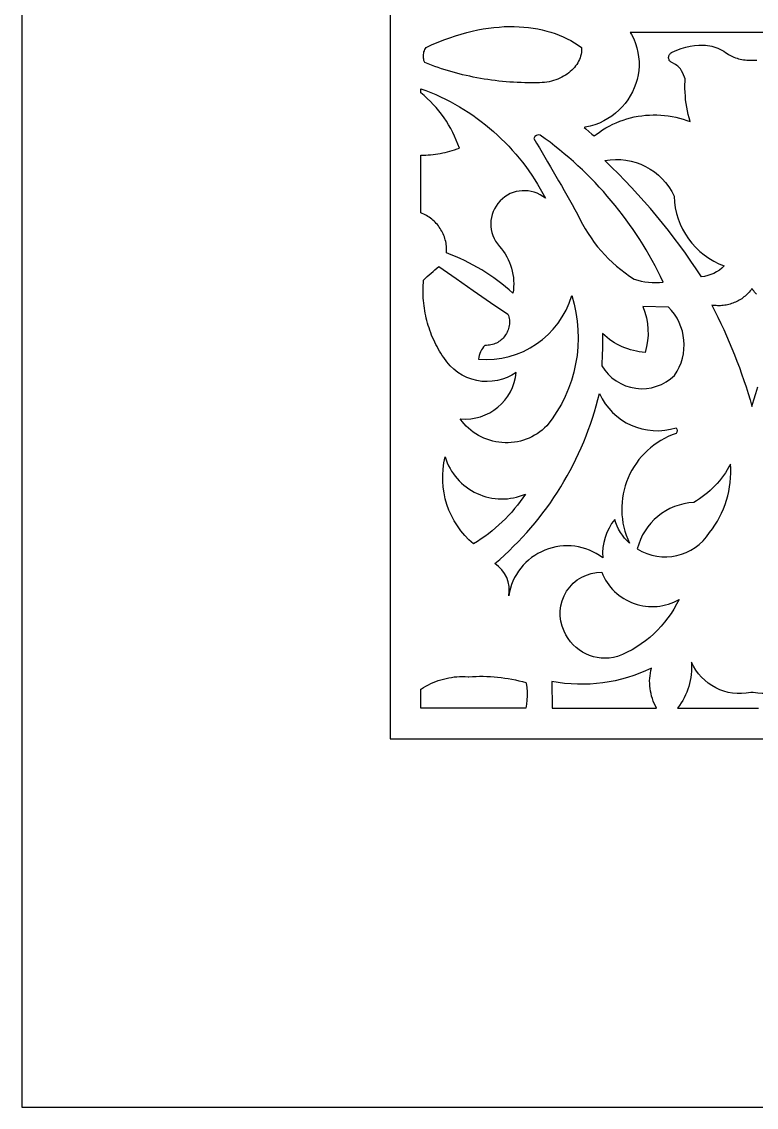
# Model space of a CAD drawing. Extents: x -570 to 570, y -425 to 425.
# Drawn here: x -570 to -450.4, y -425 to -248.2 of the extents above; entities that cross this region are included whole.
import ezdxf

# ---------------------------------------------------------------- set-up
doc = ezdxf.new("R2010")
doc.units = 0
doc.layers.add('LAYER_1', color=18, linetype='CONTINUOUS')
doc.layers.add('LAYER_2', color=4, linetype='CONTINUOUS')

msp = doc.modelspace()

# ---------------------------------------------------------------- linework, layer by layer
at = {"layer": 'LAYER_1'}
for points in [[(-570, -425), (570, -425), (570, 425), (-570, 425)], [(-504.37, -254.9), (-504.43, -254.76), (-504.5, -254.57), (-504.54, -254.37), (-504.57, -254.17), (-504.59, -253.97), (-504.59, -253.77), (-504.57, -253.57), (-504.54, -253.37), (-504.49, -253.17), (-504.42, -252.98), (-504.34, -252.79), (-504.25, -252.61), (-504.14, -252.42), (-504.13, -252.42), (-503.16, -251.98), (-502.2, -251.58), (-501.25, -251.2), (-500.3, -250.86), (-499.37, -250.55), (-498.44, -250.26), (-497.53, -250.01), (-496.63, -249.79), (-495.73, -249.59), (-494.85, -249.43), (-493.98, -249.29), (-493.12, -249.19), (-492.27, -249.11), (-491.43, -249.05), (-490.61, -249.03), (-489.8, -249.03), (-489, -249.06), (-488.22, -249.11), (-487.45, -249.19), (-486.69, -249.3), (-485.95, -249.43), (-485.22, -249.58), (-484.51, -249.76), (-483.81, -249.97), (-483.13, -250.19), (-482.47, -250.45), (-481.82, -250.72), (-481.19, -251.02), (-480.57, -251.33), (-479.97, -251.67), (-479.39, -252.04), (-478.83, -252.42), (-478.82, -252.66), (-478.83, -252.96), (-478.86, -253.25), (-478.92, -253.55), (-478.99, -253.83), (-479.08, -254.12), (-479.18, -254.39), (-479.31, -254.67), (-479.45, -254.93), (-479.62, -255.19), (-479.79, -255.44), (-479.99, -255.69), (-480.2, -255.92), (-480.42, -256.15), (-480.66, -256.37), (-480.91, -256.57), (-481.18, -256.77), (-481.46, -256.96), (-481.75, -257.13), (-482.05, -257.3), (-482.37, -257.45), (-482.69, -257.59), (-483.03, -257.71), (-483.38, -257.83), (-483.73, -257.92), (-484.1, -258.01), (-484.47, -258.07), (-484.85, -258.13), (-485.24, -258.16), (-485.66, -258.18), (-486.27, -258.19), (-486.87, -258.2), (-487.48, -258.2), (-488.09, -258.19), (-488.69, -258.17), (-489.3, -258.14), (-489.9, -258.11), (-490.51, -258.07), (-491.11, -258.02), (-491.71, -257.96), (-492.31, -257.9), (-492.91, -257.83), (-493.5, -257.75), (-494.1, -257.67), (-494.69, -257.58), (-495.28, -257.48), (-495.87, -257.37), (-496.46, -257.25), (-497.04, -257.13), (-497.62, -257), (-498.2, -256.87), (-498.78, -256.72), (-499.35, -256.57), (-499.92, -256.42), (-500.49, -256.25), (-501.06, -256.08), (-501.62, -255.9), (-502.18, -255.71), (-502.73, -255.52), (-503.28, -255.32), (-503.83, -255.11)]]:
    msp.add_lwpolyline(points, close=True, dxfattribs=at)
for points in [[(-448.65, -250), (-451.08, -250), (-453.52, -250), (-470.89, -250), (-470.69, -250.34), (-470.33, -251.05), (-470.04, -251.77), (-469.81, -252.5), (-469.64, -253.24), (-469.53, -253.98), (-469.47, -254.72), (-469.47, -255.46), (-469.52, -256.19), (-469.63, -256.92), (-469.79, -257.63), (-470, -258.33), (-470.26, -259.02), (-470.56, -259.68), (-470.91, -260.33), (-471.31, -260.95), (-471.74, -261.54), (-472.23, -262.11), (-472.75, -262.64), (-473.31, -263.14), (-473.91, -263.6), (-474.55, -264.03), (-475.22, -264.41), (-475.93, -264.74), (-476.67, -265.03), (-477.44, -265.26), (-478.23, -265.44), (-478.39, -265.46), (-478.14, -265.69), (-477.14, -266.53), (-476.75, -266.85), (-476.43, -266.59), (-475.92, -266.21), (-475.4, -265.86), (-474.86, -265.54), (-474.32, -265.23), (-473.76, -264.95), (-473.19, -264.69), (-472.62, -264.46), (-472.03, -264.25), (-471.44, -264.06), (-470.84, -263.9), (-470.24, -263.76), (-469.63, -263.64), (-469.02, -263.55), (-468.41, -263.48), (-467.79, -263.44), (-467.17, -263.42), (-466.55, -263.42), (-465.94, -263.45), (-465.32, -263.5), (-464.7, -263.58), (-464.09, -263.68), (-463.47, -263.8), (-462.87, -263.95), (-462.26, -264.13), (-461.67, -264.33), (-461.17, -264.51), (-461.33, -263.92), (-461.47, -263.33), (-461.6, -262.74), (-461.71, -262.14), (-461.8, -261.55), (-461.88, -260.95), (-461.93, -260.35), (-461.97, -259.74), (-461.99, -259.14), (-461.99, -258.54), (-461.98, -257.93), (-461.96, -257.55), (-462.35, -256.61), (-462.54, -256.22), (-462.72, -255.91), (-462.81, -255.81), (-462.91, -255.69), (-463.02, -255.58), (-463.17, -255.47), (-463.34, -255.35), (-463.54, -255.22), (-464.14, -254.91), (-464.26, -254.84), (-464.37, -254.75), (-464.46, -254.65), (-464.54, -254.54), (-464.59, -254.42), (-464.63, -254.3), (-464.65, -254.17), (-464.65, -254.05), (-464.64, -253.92), (-464.61, -253.8), (-464.56, -253.68), (-464.5, -253.56), (-464.42, -253.46), (-464.32, -253.37), (-464.2, -253.28), (-464.07, -253.22), (-463.34, -252.9), (-462.6, -252.63), (-461.87, -252.4), (-461.14, -252.23), (-460.42, -252.1), (-459.71, -252.04), (-459.01, -252.04), (-458.65, -252.06), (-458.3, -252.1), (-457.96, -252.16), (-457.62, -252.23), (-457.28, -252.32), (-456.95, -252.43), (-456.62, -252.56), (-456.3, -252.7), (-455.98, -252.86), (-455.67, -253.04), (-455.37, -253.24), (-455.12, -253.42), (-454.92, -253.56), (-454.7, -253.69), (-454.48, -253.81), (-454.25, -253.93), (-454.01, -254.03), (-453.76, -254.12), (-453.51, -254.2), (-453.25, -254.27), (-452.99, -254.33), (-452.72, -254.39), (-452.46, -254.43), (-452.18, -254.46), (-451.91, -254.48), (-451.63, -254.5), (-451.36, -254.5), (-451.08, -254.49), (-450.81, -254.5), (-450.53, -254.5), (-450.26, -254.48)], [(-450.32, -292.6), (-450.48, -292.44), (-450.64, -292.26), (-450.79, -292.09), (-450.94, -291.9), (-451.08, -291.71), (-451.23, -291.9), (-451.37, -292.09), (-451.53, -292.26), (-451.69, -292.44), (-451.85, -292.6), (-452.02, -292.76), (-452.2, -292.92), (-452.38, -293.06), (-452.56, -293.2), (-452.75, -293.34), (-452.94, -293.46), (-453.14, -293.58), (-453.34, -293.7), (-453.55, -293.8), (-453.76, -293.9), (-453.97, -293.99), (-454.18, -294.07), (-454.4, -294.15), (-454.62, -294.22), (-454.84, -294.28), (-455.07, -294.33), (-455.29, -294.38), (-455.52, -294.42), (-455.75, -294.45), (-455.98, -294.47), (-456.21, -294.48), (-456.45, -294.49), (-456.68, -294.48), (-456.92, -294.47), (-457.15, -294.45), (-457.39, -294.43), (-457.62, -294.39), (-457.12, -295.38), (-456.62, -296.37), (-456.14, -297.38), (-455.67, -298.38), (-455.21, -299.4), (-454.77, -300.42), (-454.34, -301.44), (-453.92, -302.47), (-453.52, -303.51), (-453.13, -304.55), (-452.76, -305.59), (-452.39, -306.64), (-452.05, -307.7), (-451.71, -308.76), (-451.39, -309.82), (-451.08, -310.89), (-450.78, -309.82), (-450.46, -308.76), (-450.12, -307.7)]]:
    msp.add_lwpolyline(points, dxfattribs=at)
for points in [[(-505, -270), (-504.6, -269.99), (-504.21, -269.97), (-503.81, -269.94), (-503.41, -269.91), (-503.02, -269.87), (-502.62, -269.82), (-502.23, -269.75), (-501.83, -269.69), (-501.44, -269.61), (-501.05, -269.52), (-500.66, -269.43), (-500.27, -269.33), (-499.88, -269.22), (-499.5, -269.1), (-499.11, -268.97), (-498.73, -268.83), (-498.97, -268.17), (-499.23, -267.52), (-499.51, -266.88), (-499.81, -266.26), (-500.14, -265.64), (-500.48, -265.04), (-500.85, -264.45), (-501.23, -263.88), (-501.64, -263.31), (-502.06, -262.77), (-502.51, -262.24), (-502.97, -261.72), (-503.45, -261.22), (-503.95, -260.74), (-504.46, -260.27), (-505, -259.82), (-505, -259.15), (-504.18, -259.45), (-503.37, -259.77), (-502.57, -260.11), (-501.78, -260.47), (-501.01, -260.85), (-500.24, -261.25), (-499.48, -261.66), (-498.73, -262.09), (-497.99, -262.54), (-497.27, -263), (-496.55, -263.48), (-495.85, -263.98), (-495.16, -264.49), (-494.48, -265.02), (-493.82, -265.56), (-493.17, -266.12), (-492.53, -266.7), (-491.9, -267.29), (-491.29, -267.9), (-490.69, -268.51), (-490.11, -269.15), (-489.54, -269.8), (-488.99, -270.46), (-488.45, -271.13), (-487.93, -271.82), (-487.42, -272.53), (-486.93, -273.24), (-486.45, -273.97), (-486, -274.71), (-485.56, -275.46), (-485.13, -276.22), (-484.72, -277, 0.930701), (-492.21, -284.83, -0.229894), (-490.01, -292.45, 0.097316), (-500.82, -285.9), (-500.8, -285.62), (-500.8, -285.35), (-500.81, -285.08), (-500.83, -284.81), (-500.86, -284.54), (-500.9, -284.28), (-500.95, -284.02), (-501.02, -283.77), (-501.09, -283.52), (-501.17, -283.27), (-501.26, -283.03), (-501.36, -282.79), (-501.47, -282.56), (-501.59, -282.33), (-501.72, -282.11), (-501.85, -281.89), (-502, -281.68), (-502.15, -281.48), (-502.31, -281.28), (-502.48, -281.09), (-502.65, -280.91), (-502.84, -280.73), (-503.03, -280.56), (-503.22, -280.4), (-503.42, -280.24), (-503.63, -280.09), (-503.85, -279.95), (-504.07, -279.82), (-504.29, -279.7), (-504.52, -279.59), (-504.76, -279.48), (-505, -279.39)], [(-470.26, -290.15, 0.115328), (-465.53, -290.64, 0.128981), (-485.55, -266.71, 0.4), (-486.61, -267.24, -0.004418), (-479.47, -279.58, 0.149279)], [(-475.05, -270.86, -0.343348), (-463.75, -276.65, 0.30826), (-455.58, -288.02, -0.170224), (-459.32, -289.79, 0.060362)], [(-490.81, -295.84), (-490.73, -296.08), (-490.67, -296.32), (-490.62, -296.56), (-490.59, -296.8), (-490.58, -297.03), (-490.58, -297.27), (-490.59, -297.5), (-490.62, -297.73), (-490.66, -297.96), (-490.72, -298.18), (-490.79, -298.4), (-490.87, -298.61), (-490.96, -298.82), (-491.07, -299.02), (-491.19, -299.21), (-491.31, -299.4), (-491.45, -299.58), (-491.6, -299.75), (-491.76, -299.91), (-491.93, -300.06), (-492.11, -300.2), (-492.3, -300.33), (-492.49, -300.45), (-492.7, -300.56), (-492.91, -300.66), (-493.12, -300.74), (-493.35, -300.81), (-493.58, -300.87), (-493.82, -300.91), (-494.06, -300.93), (-494.31, -300.95), (-494.56, -300.94, 0.182927), (-495.61, -303.21, 0.353746), (-480.41, -292.84, -0.250469), (-484.48, -314.04, -0.467604), (-498.58, -312.93, 0.410285), (-489.46, -305.34, -0.429437), (-501.28, -302.93), (-501.51, -302.58), (-501.74, -302.23), (-501.96, -301.87), (-502.16, -301.51), (-502.36, -301.15), (-502.56, -300.78), (-502.74, -300.41), (-502.91, -300.03), (-503.08, -299.65), (-503.24, -299.27), (-503.39, -298.88), (-503.53, -298.49), (-503.67, -298.1), (-503.79, -297.71), (-503.91, -297.31), (-504.02, -296.91), (-504.12, -296.51), (-504.21, -296.11), (-504.29, -295.7), (-504.36, -295.3), (-504.43, -294.89), (-504.48, -294.48), (-504.53, -294.07), (-504.57, -293.65), (-504.6, -293.24), (-504.62, -292.83), (-504.63, -292.41), (-504.63, -291.99), (-504.63, -291.58), (-504.61, -291.16), (-504.59, -290.74), (-504.55, -290.32, -0.029744), (-502.05, -288.09), (-499.27, -290.06), (-496.46, -292.01), (-493.65, -293.94)], [(-475.4, -299.02, -0.013484), (-475.54, -304.26, 0.488168), (-463.69, -305.83, 0.365052), (-464.69, -294.7), (-468.83, -294.61, -0.168582), (-468.46, -302.08, -0.182959)], [(-473.43, -329.29, 0.190741), (-475.39, -335.52, 0.566428), (-490.7, -341.71, 0.30721), (-492.95, -336.47, 0.16029), (-475.93, -308.77, 0.380582), (-463.41, -314.35, -0.285714), (-463.41, -315.3, 0.451873), (-471.03, -333.14, -0.142336)], [(-501.05, -319.11, 0.445111), (-487.96, -325.16, -0.110537), (-496.42, -333.27, -0.284998)], [(-469.76, -334.08, 0.409539), (-457.98, -331.42, 0.189822), (-454.58, -320.26, -0.146101), (-460.57, -326.52, 0.329208)], [(-481.67, -347.49, -0.555806), (-475.54, -337.89, 0.456437), (-462.95, -342.32, -0.190546), (-472.99, -351.62, -0.376379)], [(-466.6, -360), (-466.8, -359.62), (-466.99, -359.24), (-467.15, -358.85), (-467.29, -358.46), (-467.42, -358.06), (-467.52, -357.65), (-467.6, -357.24), (-467.67, -356.83), (-467.71, -356.41), (-467.73, -355.99), (-467.74, -355.57), (-467.72, -355.15), (-467.68, -354.74), (-467.63, -354.32), (-467.55, -353.9), (-467.45, -353.49, -0.163331), (-483.65, -355.66), (-483.62, -360)], [(-505, -356.93), (-504.92, -356.88), (-504.55, -356.64), (-504.17, -356.42), (-503.78, -356.21), (-503.39, -356.02), (-502.99, -355.84), (-502.58, -355.67), (-502.17, -355.52), (-501.75, -355.39), (-501.33, -355.27), (-500.9, -355.16), (-500.47, -355.07), (-500.03, -355), (-499.59, -354.94), (-499.14, -354.89), (-498.69, -354.87), (-498.24, -354.86), (-497.79, -354.87), (-497.31, -354.89), (-497.19, -354.89, -0.086724), (-487.89, -355.84), (-487.86, -355.96), (-487.76, -356.65), (-487.71, -357.33), (-487.7, -358.02), (-487.73, -358.7), (-487.8, -359.39), (-487.91, -360), (-505, -360)]]:
    msp.add_lwpolyline(points, format="xyb", close=True, dxfattribs=at)
msp.add_lwpolyline([(-441.22, -352.5, -0.354829), (-450.9, -357.47), (-451.08, -357.47), (-451.27, -357.47, -0.354829), (-460.94, -352.5), (-460.92, -353.01), (-460.92, -353.51), (-460.94, -354.01), (-460.98, -354.51), (-461.05, -355), (-461.14, -355.5), (-461.25, -355.98), (-461.38, -356.46), (-461.53, -356.93), (-461.71, -357.4), (-461.91, -357.86), (-462.12, -358.31), (-462.36, -358.75), (-462.62, -359.17), (-462.9, -359.59), (-463.2, -360), (-452.36, -360), (-452.18, -359.99), (-451.08, -359.99), (-449.99, -359.99)], format="xyb", dxfattribs=at)
at = {"layer": 'LAYER_2'}
msp.add_lwpolyline([(-510, 365), (-510, -365), (510, -365), (510, 365)], close=True, dxfattribs=at)

doc.saveas('drawing.dxf')
